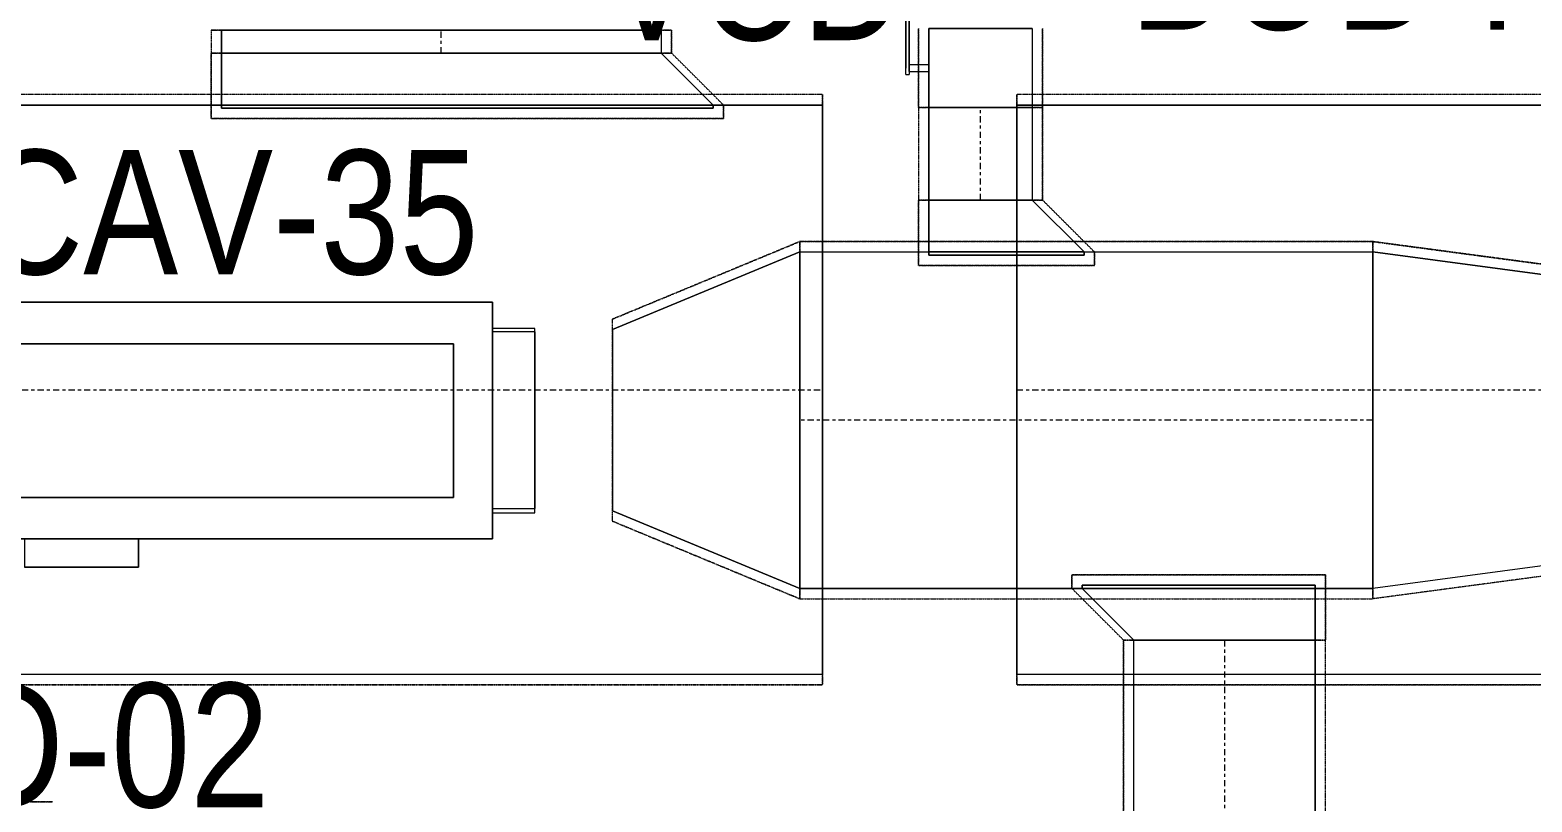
# Model space of a CAD drawing. Header units: inches. Extents: x -83664 to 20107, y -47222 to 19398.
# Drawn here: x -12239 to -9337, y -30310 to -28820 of the extents above; entities that cross this region are included whole.
import ezdxf

# ---------------------------------------------------------------- set-up
doc = ezdxf.new("R2010")
doc.units = ezdxf.units.IN
doc.header["$MEASUREMENT"] = 0
doc.linetypes.add('Center', pattern=[29.999999, 12, -6, 6, -6])
doc.linetypes.add('Hidden 0_50', pattern=[1.0584, 0.5292, -0.5292])
for name, color, linetype, lineweight in [('G-ANNO-TEXT', 7, 'Continuous', 9), ('M-EQPM', 7, 'Continuous', 18), ('M-HVAC-DUCT-CNTR', 7, 'Center', 9), ('M-HVAC-DUCT-IDEN', 7, 'Continuous', 18)]:
    doc.layers.add(name, color=color, linetype=linetype, lineweight=lineweight)
doc.layers.add('M-HVAC-DUCT', color=7, linetype='Continuous', lineweight=9, true_color=0xffe97f)
doc.styles.add('Arial Narrow_21', font='ARIALN.TTF', dxfattribs={"height": 240})

# ---------------------------------------------------------------- blocks, each defined once
blk = doc.blocks.new('M_Rectangular Tap - Beveled - Standard-7236129-FIRST FLOOR AC CONDITIONING LAYOUT - PART A')
at = {"layer": 'M-HVAC-DUCT', "color": 6, "true_color": 0xff00ff}
for p, q in [((0, 275), (-6.096, 275)), ((-6.096, -175), (-6.096, 275)), ((-6.096, 275), (-6.096, -175)), ((-6.096, 275), (0, 275)), ((100, 175), (0, 275)), ((100, 175), (0, 275)), ((100, 175), (100, -175)), ((100, -175), (100, 175)), ((-6.096, -175), (100, -175)), ((100, -175), (-6.096, -175))]:
    blk.add_line(p, q, dxfattribs=at)
blk = doc.blocks.new('M_Rec Tap - Beveled - Standard-8295892-FIRST FLOOR AC CONDITIONING LAYOUT - PART A')
at = {"layer": 'M-HVAC-DUCT', "color": 30, "true_color": 0xff7f00}
for p, q in [((0, 525), (-6.096, 525)), ((-6.096, -425), (-6.096, 525)), ((-6.096, 525), (-6.096, -425)), ((-6.096, 525), (0, 525)), ((100, 425), (0, 525)), ((100, 425), (0, 525)), ((100, 425), (100, -425)), ((100, -425), (100, 425)), ((-6.096, -425), (100, -425)), ((100, -425), (-6.096, -425))]:
    blk.add_line(p, q, dxfattribs=at)
blk = doc.blocks.new('M_Rectangular Tap - Beveled - Standard-7332057-FIRST FLOOR AC CONDITIONING LAYOUT - PART A')
at = {"layer": 'M-HVAC-DUCT', "color": 6, "true_color": 0xff00ff}
for p, q in [((0, 200), (-6.096, 200)), ((-6.096, -100), (-6.096, 200)), ((-6.096, 200), (-6.096, -100)), ((-6.096, 200), (0, 200)), ((100, 100), (0, 200)), ((100, 100), (0, 200)), ((100, 100), (100, -100)), ((100, -100), (100, 100)), ((-6.096, -100), (100, -100)), ((100, -100), (-6.096, -100))]:
    blk.add_line(p, q, dxfattribs=at)
blk = doc.blocks.new('CAV - CAV-35-9301346-FIRST FLOOR AC CONDITIONING LAYOUT - PART A')
at = {"layer": 'M-EQPM'}
for p, q in [((500, 228.5), (-500, 228.5)), ((-500, 228.5), (-500, -228.5)), ((-500, -228.5), (-500, 228.5)), ((-500, 228.5), (500, 228.5)), ((500, -228.5), (500, 228.5)), ((500, 228.5), (500, -228.5)), ((-500, 178), (-581.8, 178)), ((-581.8, 178), (-581.8, -178)), ((-581.8, 178), (-581.8, -178)), ((-500, -178), (-500, 178)), ((-500, -178), (-500, 178)), ((581.8, 178), (500, 178)), ((500, 178), (500, -178)), ((500, 178), (500, -178)), ((581.8, -178), (581.8, 178)), ((581.8, -178), (581.8, 178)), ((-500, 171.3), (-581.8, 171.3)), ((-581.8, -169.7), (-581.8, 171.3)), ((-581.8, -169.7), (-581.8, 171.3)), ((-500, 171.3), (-500, -169.7)), ((-500, 171.3), (-500, -169.7)), ((-425, -148.8), (-425, 148.3)), ((-425, 148.3), (425, 148.3)), ((425, 148.3), (-425, 148.3)), ((-425, 148.3), (-425, -148.8)), ((425, 148.3), (425, -148.8)), ((425, -148.8), (425, 148.3)), ((581.8, 171.3), (500, 171.3)), ((500, -169.7), (500, 171.3)), ((500, -169.7), (500, 171.3)), ((581.8, 171.3), (581.8, -169.7)), ((581.8, 171.3), (581.8, -169.7)), ((-581.8, -169.7), (-500, -169.7)), ((425, -148.8), (-425, -148.8)), ((-425, -148.8), (425, -148.8)), ((500, -169.7), (581.8, -169.7)), ((-581.8, -178), (-500, -178)), ((500, -178), (581.8, -178)), ((-500, -228.5), (500, -228.5)), ((500, -228.5), (-500, -228.5)), ((-183.8, -228.5), (-403.8, -228.5)), ((-403.8, -228.5), (-183.8, -228.5)), ((-403.8, -228.5), (-403.8, -283.2)), ((-403.8, -228.5), (-403.8, -283.2)), ((-183.8, -283.2), (-183.8, -228.5)), ((-183.8, -228.5), (-183.8, -283.2)), ((-183.8, -283.2), (-403.8, -283.2)), ((-403.8, -283.2), (-183.8, -283.2))]:
    blk.add_line(p, q, dxfattribs=at)
blk = doc.blocks.new('M_Rectangular Transition - Length - Standard-8296203-FIRST FLOOR AC CONDITIONING LAYOUT - PART A')
at = {"layer": 'M-HVAC-DUCT', "color": 6, "true_color": 0xff00ff}
for p, q in [((0, 275), (375, 325)), ((0, 275), (375, 325)), ((375, -325), (375, 325)), ((375, 325), (375, -325)), ((0, 275), (0, -275)), ((0, -275), (0, 275)), ((0, -275), (375, -325)), ((375, -325), (0, -275))]:
    blk.add_line(p, q, dxfattribs=at)
blk = doc.blocks.new('M_Rectangular to Round Transition - Angle - 45 Degree-8296201-FIRST FLOOR AC CONDITIONING LAYOUT - PART A')
at = {"layer": 'M-HVAC-DUCT', "color": 6, "true_color": 0xff00ff}
for p, q in [((0, 325), (362.1, 175)), ((362.1, 175), (0, 325)), ((0, 325), (0, -325)), ((0, -325), (0, 325)), ((362.1, 0), (362.1, 175)), ((362.1, 0), (362.1, 175)), ((362.1, -175), (362.1, 0)), ((362.1, -175), (362.1, 0)), ((0, -325), (362.1, -175)), ((362.1, -175), (0, -325))]:
    blk.add_line(p, q, dxfattribs=at)
blk = doc.blocks.new('TEMW-ME-DMP-Volume Control Damper - Standard-V100-FIRST FLOOR AC CONDITIONING LAYOUT - PART A')
at = {"layer": 'M-HVAC-DUCT', "color": 6, "true_color": 0xff00ff}
for p, q in [((-165.1, 138.1), (-165.1, 144.4)), ((-152.4, 144.4), (-165.1, 144.4)), ((-165.1, 138.1), (-152.4, 138.1)), ((0, 144.4), (-152.4, 144.4)), ((-152.4, 144.4), (0, 144.4)), ((0, 138.1), (-152.4, 138.1)), ((-152.4, 138.1), (0, 138.1)), ((-6.3, 100), (-6.3, 138.1)), ((6.4, 138.1), (-6.3, 138.1)), ((6.4, 138.1), (-6.3, 138.1)), ((12.7, 144.4), (0, 144.4)), ((0, 138.1), (12.7, 138.1)), ((6.4, 138.1), (6.4, 100)), ((12.7, 144.4), (12.7, 138.1)), ((-76.2, 100), (-76.2, -100)), ((-76.2, -100), (-76.2, 100)), ((76.2, 100), (-76.2, 100)), ((-76.2, 100), (76.2, 100)), ((-76.2, 100), (76.2, 100)), ((-6.3, 100), (6.4, 100)), ((-6.3, 100), (6.4, 100)), ((76.2, 100), (76.2, -100)), ((76.2, -100), (76.2, 100)), ((-76.2, -100), (76.2, -100)), ((-76.2, -100), (76.2, -100)), ((-76.2, -100), (76.2, -100))]:
    blk.add_line(p, q, dxfattribs=at)
blk = doc.blocks.new('TEMW-SMBZ-HO-BM-HVAC-00002_rvt-1-FIRST FLOOR AC CONDITIONING LAYOUT - PART A')
at = {"layer": 'M-HVAC-DUCT', "color": 30, "linetype": 'Hidden 0_50', "true_color": 0xff7f00}
for p, q in [((140457.2, 69552.4), (139567.2, 69552.4)), ((139567.2, 69552.4), (140457.2, 69552.4)), ((139567.2, 69552.4), (139567.2, 69507.7)), ((139567.2, 69552.4), (139567.2, 69507.7)), ((140457.2, 69507.7), (140457.2, 69552.4)), ((140457.2, 69552.4), (140457.2, 69507.7)), ((139567.2, 69507.7), (140457.2, 69507.7)), ((139567.2, 69381.6), (139567.2, 69507.7)), ((139567.2, 69507.7), (139567.2, 69381.6)), ((140457.2, 69507.7), (139567.2, 69507.7)), ((140457.2, 69507.7), (139567.2, 69507.7)), ((139567.2, 69507.7), (140457.2, 69507.7)), ((140457.2, 69507.7), (140557.2, 69407.7)), ((140557.2, 69407.7), (140457.2, 69507.7)), ((140749, 69427.7), (136952, 69427.7)), ((140749, 69427.7), (136952, 69427.7)), ((140749, 68287.7), (140749, 69427.7)), ((140749, 69427.7), (140749, 68287.7)), ((141124, 68287.7), (141124, 69427.7)), ((141124, 69427.7), (141124, 68287.7)), ((150082.7, 69427.7), (141124, 69427.7)), ((150082.7, 69427.7), (141124, 69427.7)), ((140557.2, 69407.7), (140557.2, 69381.6)), ((140557.2, 69381.6), (140557.2, 69407.7)), ((140557.2, 69381.6), (139567.2, 69381.6)), ((139567.2, 69381.6), (140557.2, 69381.6)), ((136952, 68287.7), (140749, 68287.7)), ((140749, 68287.7), (136952, 68287.7)), ((141124, 68287.7), (150082.7, 68287.7)), ((150082.7, 68287.7), (141124, 68287.7)), ((139217.5, 68061.8), (139196.1, 68061.8)), ((139260.8, 68061.8), (139217.5, 68061.8)), ((139217.5, 68061.8), (139260.8, 68061.8))]:
    blk.add_line(p, q, dxfattribs=at)
at = {"layer": 'M-HVAC-DUCT', "color": 30, "true_color": 0xff7f00}
for p, q in [((139587.2, 69552.4), (140437.2, 69552.4)), ((140437.2, 69552.4), (139587.2, 69552.4)), ((139587.2, 69507.7), (139587.2, 69552.4)), ((139587.2, 69552.4), (139587.2, 69507.7)), ((140437.2, 69552.4), (140437.2, 69507.7)), ((140437.2, 69552.4), (140437.2, 69507.7)), ((139587.2, 69507.7), (140437.2, 69507.7)), ((140437.2, 69507.7), (139587.2, 69507.7)), ((136952, 69407.7), (140749, 69407.7)), ((140749, 69407.7), (136952, 69407.7)), ((139587.2, 69401.6), (139587.2, 69407.7)), ((140537.2, 69407.7), (139587.2, 69407.7)), ((139587.2, 69401.6), (139587.2, 69407.7)), ((140537.2, 69407.7), (139587.2, 69407.7)), ((140537.2, 69401.6), (139587.2, 69401.6)), ((140537.2, 69401.6), (139587.2, 69401.6)), ((140537.2, 69407.7), (140537.2, 69401.6)), ((140537.2, 69407.7), (140537.2, 69401.6)), ((140749, 69407.7), (140749, 68307.7)), ((140749, 68307.7), (140749, 69407.7)), ((141124, 69407.7), (141124, 68307.7)), ((141124, 68307.7), (141124, 69407.7)), ((141124, 69407.7), (150082.7, 69407.7)), ((150082.7, 69407.7), (141124, 69407.7)), ((140749, 68307.7), (136952, 68307.7)), ((140749, 68307.7), (136952, 68307.7)), ((150082.7, 68307.7), (141124, 68307.7)), ((150082.7, 68307.7), (141124, 68307.7))]:
    blk.add_line(p, q, dxfattribs=at)
at = {"layer": 'M-HVAC-DUCT', "color": 6, "linetype": 'Hidden 0_50', "true_color": 0xff00ff}
for p, q in [((140934, 69555.2), (140934, 69402.8)), ((140934, 69402.8), (140934, 69555.2)), ((141174, 69402.8), (141174, 69555.2)), ((141174, 69555.2), (141174, 69402.8)), ((140934, 69402.8), (141174, 69402.8)), ((141174, 69402.8), (140934, 69402.8)), ((141174, 69402.8), (140934, 69402.8)), ((140934, 69402.8), (141174, 69402.8)), ((140934, 69402.8), (140934, 69224)), ((140934, 69402.8), (140934, 69224)), ((141174, 69224), (141174, 69402.8)), ((141174, 69402.8), (141174, 69224)), ((140934, 69224), (141174, 69224)), ((140934, 69097.9), (140934, 69224)), ((140934, 69224), (140934, 69097.9)), ((141174, 69224), (140934, 69224)), ((141174, 69224), (140934, 69224)), ((140934, 69224), (141174, 69224)), ((141174, 69224), (141274, 69124)), ((141274, 69124), (141174, 69224)), ((140704.8, 69144), (140342.6, 68994)), ((140342.6, 68994), (140704.8, 69144)), ((140704.8, 69144), (140704.8, 68454)), ((140704.8, 68454), (140704.8, 69144)), ((141811.8, 69144), (140704.8, 69144)), ((140704.8, 69144), (141811.8, 69144)), ((140704.8, 69144), (140704.8, 68454)), ((140704.8, 68454), (140704.8, 69144)), ((141811.8, 69144), (141811.8, 68454)), ((141811.8, 68454), (141811.8, 69144)), ((142186.8, 69094), (141811.8, 69144)), ((141811.8, 69144), (142186.8, 69094)), ((141811.8, 69144), (141811.8, 68454)), ((141811.8, 68454), (141811.8, 69144)), ((141274, 69097.9), (140934, 69097.9)), ((140934, 69097.9), (141274, 69097.9)), ((141274, 69124), (141274, 69097.9)), ((141274, 69097.9), (141274, 69124)), ((140342.6, 68994), (140342.6, 68799)), ((140342.6, 68994), (140342.6, 68799)), ((140342.6, 68799), (140342.6, 68604)), ((140342.6, 68799), (140342.6, 68604)), ((140704.8, 68454), (140342.6, 68604)), ((140342.6, 68604), (140704.8, 68454)), ((141230.6, 68474), (141230.6, 68500.1)), ((141230.6, 68500.1), (141720.6, 68500.1)), ((141720.6, 68500.1), (141230.6, 68500.1)), ((141230.6, 68500.1), (141230.6, 68474)), ((141720.6, 68500.1), (141720.6, 68374)), ((141720.6, 68374), (141720.6, 68500.1)), ((142186.8, 68504), (141811.8, 68454)), ((142186.8, 68504), (141811.8, 68454)), ((141330.6, 68374), (141230.6, 68474)), ((141230.6, 68474), (141330.6, 68374)), ((140704.8, 68454), (141811.8, 68454)), ((140704.8, 68454), (141811.8, 68454)), ((141720.6, 68374), (141330.6, 68374)), ((141330.6, 68374), (141720.6, 68374)), ((141330.6, 68374), (141720.6, 68374)), ((141720.6, 68374), (141330.6, 68374)), ((141330.6, 68374), (141330.6, 67868.1)), ((141330.6, 67868.1), (141330.6, 68374)), ((141720.6, 67868.1), (141720.6, 68374)), ((141720.6, 67868.1), (141720.6, 68374))]:
    blk.add_line(p, q, dxfattribs=at)
at = {"layer": 'M-HVAC-DUCT', "color": 6, "true_color": 0xff00ff}
for p, q in [((140954, 69402.8), (141154, 69402.8)), ((141154, 69402.8), (140954, 69402.8)), ((140954, 69224), (140954, 69402.8)), ((140954, 69402.8), (140954, 69224)), ((141154, 69402.8), (141154, 69224)), ((141154, 69402.8), (141154, 69224)), ((140954, 69224), (141154, 69224)), ((141154, 69224), (140954, 69224)), ((140704.8, 68474), (140704.8, 69124)), ((140704.8, 69124), (140704.8, 68474)), ((140704.8, 69124), (141811.8, 69124)), ((140704.8, 69124), (141811.8, 69124)), ((140954, 69117.9), (140954, 69124)), ((141254, 69124), (140954, 69124)), ((141254, 69124), (140954, 69124)), ((140954, 69124), (140954, 69117.9)), ((141254, 69117.9), (140954, 69117.9)), ((140954, 69117.9), (141254, 69117.9)), ((141254, 69124), (141254, 69117.9)), ((141254, 69117.9), (141254, 69124)), ((141811.8, 68474), (141811.8, 69124)), ((141811.8, 69124), (141811.8, 68474)), ((141811.8, 68474), (140704.8, 68474)), ((140704.8, 68474), (141811.8, 68474)), ((141250.6, 68474), (141250.6, 68480.1)), ((141250.6, 68480.1), (141700.6, 68480.1)), ((141700.6, 68480.1), (141250.6, 68480.1)), ((141250.6, 68480.1), (141250.6, 68474)), ((141250.6, 68474), (141700.6, 68474)), ((141250.6, 68474), (141700.6, 68474)), ((141700.6, 68480.1), (141700.6, 68474)), ((141700.6, 68474), (141700.6, 68480.1)), ((141700.6, 68374), (141350.6, 68374)), ((141350.6, 68374), (141700.6, 68374)), ((141350.6, 67868.1), (141350.6, 68374)), ((141350.6, 67868.1), (141350.6, 68374)), ((141700.6, 68374), (141700.6, 67868.1)), ((141700.6, 67868.1), (141700.6, 68374))]:
    blk.add_line(p, q, dxfattribs=at)
at = {"layer": 'M-HVAC-DUCT-CNTR', "color": 30, "true_color": 0xff7f00}
for p, q in [((140012.2, 69507.7), (140012.2, 69552.4)), ((136952, 68857.7), (140749, 68857.7)), ((141124, 68857.7), (150082.7, 68857.7))]:
    blk.add_line(p, q, dxfattribs=at)
at = {"layer": 'M-HVAC-DUCT-CNTR', "color": 6, "true_color": 0xff00ff}
for p, q in [((141054, 69224), (141054, 69402.8)), ((141811.8, 68799), (140704.8, 68799)), ((141525.6, 68374), (141525.6, 67868.1))]:
    blk.add_line(p, q, dxfattribs=at)
at = {"layer": 'M-EQPM', "color": 6, "linetype": 'Hidden 0_50', "lineweight": 9, "true_color": 0xff00ff}
blk.add_blockref('CAV - CAV-35-9301346-FIRST FLOOR AC CONDITIONING LAYOUT - PART A', (139610.8, 68798.2), dxfattribs=at)
at = {"layer": 'M-HVAC-DUCT', "color": 6, "linetype": 'Hidden 0_50', "lineweight": 9, "true_color": 0xff00ff, "extrusion": (0, 0, -1)}
for name, p, rotation in [('TEMW-ME-DMP-Volume Control Damper - Standard-V100-FIRST FLOOR AC CONDITIONING LAYOUT - PART A', (-141054, 69479), 270), ('M_Rec Tap - Beveled - Standard-8295892-FIRST FLOOR AC CONDITIONING LAYOUT - PART A', (-140012.2, 69407.7), 90), ('M_Rectangular Tap - Beveled - Standard-7332057-FIRST FLOOR AC CONDITIONING LAYOUT - PART A', (-141054, 69124), 90), ('M_Rectangular Tap - Beveled - Standard-7236129-FIRST FLOOR AC CONDITIONING LAYOUT - PART A', (-141525.6, 68474), 270)]:
    blk.add_blockref(name, p, dxfattribs=dict(at, rotation=rotation))
at = {"layer": 'M-HVAC-DUCT', "color": 6, "linetype": 'Hidden 0_50', "lineweight": 9, "true_color": 0xff00ff, "rotation": 180}
for name, p in [('M_Rectangular to Round Transition - Angle - 45 Degree-8296201-FIRST FLOOR AC CONDITIONING LAYOUT - PART A', (140704.8, 68799)), ('M_Rectangular Transition - Length - Standard-8296203-FIRST FLOOR AC CONDITIONING LAYOUT - PART A', (142186.8, 68799))]:
    blk.add_blockref(name, p, dxfattribs=at)
blk = doc.blocks.new('TEMW-SMBZ-HO-BM-HVAC-00002_rvt-2-FIRST FLOOR AC CONDITIONING LAYOUT - PART A')
at = {"layer": 'M-HVAC-DUCT', "color": 30, "linetype": 'Hidden 0_50', "true_color": 0xff7f00}
for p, q in [((140457.2, 69552.4), (139567.2, 69552.4)), ((139567.2, 69552.4), (140457.2, 69552.4)), ((139567.2, 69552.4), (139567.2, 69507.7)), ((139567.2, 69552.4), (139567.2, 69507.7)), ((140457.2, 69507.7), (140457.2, 69552.4)), ((140457.2, 69552.4), (140457.2, 69507.7)), ((139567.2, 69507.7), (140457.2, 69507.7)), ((139567.2, 69381.6), (139567.2, 69507.7)), ((139567.2, 69507.7), (139567.2, 69381.6)), ((140457.2, 69507.7), (139567.2, 69507.7)), ((140457.2, 69507.7), (139567.2, 69507.7)), ((139567.2, 69507.7), (140457.2, 69507.7)), ((140457.2, 69507.7), (140557.2, 69407.7)), ((140557.2, 69407.7), (140457.2, 69507.7)), ((140749, 69427.7), (136952, 69427.7)), ((140749, 69427.7), (136952, 69427.7)), ((140749, 68287.7), (140749, 69427.7)), ((140749, 69427.7), (140749, 68287.7)), ((141124, 68287.7), (141124, 69427.7)), ((141124, 69427.7), (141124, 68287.7)), ((150082.7, 69427.7), (141124, 69427.7)), ((150082.7, 69427.7), (141124, 69427.7)), ((140557.2, 69407.7), (140557.2, 69381.6)), ((140557.2, 69381.6), (140557.2, 69407.7)), ((140557.2, 69381.6), (139567.2, 69381.6)), ((139567.2, 69381.6), (140557.2, 69381.6)), ((136952, 68287.7), (140749, 68287.7)), ((140749, 68287.7), (136952, 68287.7)), ((141124, 68287.7), (150082.7, 68287.7)), ((150082.7, 68287.7), (141124, 68287.7)), ((139217.5, 68061.8), (139196.1, 68061.8)), ((139260.8, 68061.8), (139217.5, 68061.8)), ((139217.5, 68061.8), (139260.8, 68061.8))]:
    blk.add_line(p, q, dxfattribs=at)
at = {"layer": 'M-HVAC-DUCT', "color": 30, "true_color": 0xff7f00}
for p, q in [((139587.2, 69552.4), (140437.2, 69552.4)), ((140437.2, 69552.4), (139587.2, 69552.4)), ((139587.2, 69507.7), (139587.2, 69552.4)), ((139587.2, 69552.4), (139587.2, 69507.7)), ((140437.2, 69552.4), (140437.2, 69507.7)), ((140437.2, 69552.4), (140437.2, 69507.7)), ((139587.2, 69507.7), (140437.2, 69507.7)), ((140437.2, 69507.7), (139587.2, 69507.7)), ((136952, 69407.7), (140749, 69407.7)), ((140749, 69407.7), (136952, 69407.7)), ((139587.2, 69401.6), (139587.2, 69407.7)), ((140537.2, 69407.7), (139587.2, 69407.7)), ((139587.2, 69401.6), (139587.2, 69407.7)), ((140537.2, 69407.7), (139587.2, 69407.7)), ((140537.2, 69401.6), (139587.2, 69401.6)), ((140537.2, 69401.6), (139587.2, 69401.6)), ((140537.2, 69407.7), (140537.2, 69401.6)), ((140537.2, 69407.7), (140537.2, 69401.6)), ((140749, 69407.7), (140749, 68307.7)), ((140749, 68307.7), (140749, 69407.7)), ((141124, 69407.7), (141124, 68307.7)), ((141124, 68307.7), (141124, 69407.7)), ((141124, 69407.7), (150082.7, 69407.7)), ((150082.7, 69407.7), (141124, 69407.7)), ((140749, 68307.7), (136952, 68307.7)), ((140749, 68307.7), (136952, 68307.7)), ((150082.7, 68307.7), (141124, 68307.7)), ((150082.7, 68307.7), (141124, 68307.7))]:
    blk.add_line(p, q, dxfattribs=at)
at = {"layer": 'M-HVAC-DUCT', "color": 6, "linetype": 'Hidden 0_50', "true_color": 0xff00ff}
for p, q in [((140934, 69555.2), (140934, 69402.8)), ((140934, 69402.8), (140934, 69555.2)), ((141174, 69402.8), (141174, 69555.2)), ((141174, 69555.2), (141174, 69402.8)), ((140934, 69402.8), (141174, 69402.8)), ((141174, 69402.8), (140934, 69402.8)), ((141174, 69402.8), (140934, 69402.8)), ((140934, 69402.8), (141174, 69402.8)), ((140934, 69402.8), (140934, 69224)), ((140934, 69402.8), (140934, 69224)), ((141174, 69224), (141174, 69402.8)), ((141174, 69402.8), (141174, 69224)), ((140934, 69224), (141174, 69224)), ((140934, 69097.9), (140934, 69224)), ((140934, 69224), (140934, 69097.9)), ((141174, 69224), (140934, 69224)), ((141174, 69224), (140934, 69224)), ((140934, 69224), (141174, 69224)), ((141174, 69224), (141274, 69124)), ((141274, 69124), (141174, 69224)), ((140704.8, 69144), (140342.6, 68994)), ((140342.6, 68994), (140704.8, 69144)), ((140704.8, 69144), (140704.8, 68454)), ((140704.8, 68454), (140704.8, 69144)), ((141811.8, 69144), (140704.8, 69144)), ((140704.8, 69144), (141811.8, 69144)), ((140704.8, 69144), (140704.8, 68454)), ((140704.8, 68454), (140704.8, 69144)), ((141811.8, 69144), (141811.8, 68454)), ((141811.8, 68454), (141811.8, 69144)), ((142186.8, 69094), (141811.8, 69144)), ((141811.8, 69144), (142186.8, 69094)), ((141811.8, 69144), (141811.8, 68454)), ((141811.8, 68454), (141811.8, 69144)), ((141274, 69097.9), (140934, 69097.9)), ((140934, 69097.9), (141274, 69097.9)), ((141274, 69124), (141274, 69097.9)), ((141274, 69097.9), (141274, 69124)), ((140342.6, 68994), (140342.6, 68799)), ((140342.6, 68994), (140342.6, 68799)), ((140342.6, 68799), (140342.6, 68604)), ((140342.6, 68799), (140342.6, 68604)), ((140704.8, 68454), (140342.6, 68604)), ((140342.6, 68604), (140704.8, 68454)), ((141230.6, 68474), (141230.6, 68500.1)), ((141230.6, 68500.1), (141720.6, 68500.1)), ((141720.6, 68500.1), (141230.6, 68500.1)), ((141230.6, 68500.1), (141230.6, 68474)), ((141720.6, 68500.1), (141720.6, 68374)), ((141720.6, 68374), (141720.6, 68500.1)), ((142186.8, 68504), (141811.8, 68454)), ((142186.8, 68504), (141811.8, 68454)), ((141330.6, 68374), (141230.6, 68474)), ((141230.6, 68474), (141330.6, 68374)), ((140704.8, 68454), (141811.8, 68454)), ((140704.8, 68454), (141811.8, 68454)), ((141720.6, 68374), (141330.6, 68374)), ((141330.6, 68374), (141720.6, 68374)), ((141330.6, 68374), (141720.6, 68374)), ((141720.6, 68374), (141330.6, 68374)), ((141330.6, 68374), (141330.6, 67868.1)), ((141330.6, 67868.1), (141330.6, 68374)), ((141720.6, 67868.1), (141720.6, 68374)), ((141720.6, 67868.1), (141720.6, 68374))]:
    blk.add_line(p, q, dxfattribs=at)
at = {"layer": 'M-HVAC-DUCT', "color": 6, "true_color": 0xff00ff}
for p, q in [((140954, 69402.8), (141154, 69402.8)), ((141154, 69402.8), (140954, 69402.8)), ((140954, 69224), (140954, 69402.8)), ((140954, 69402.8), (140954, 69224)), ((141154, 69402.8), (141154, 69224)), ((141154, 69402.8), (141154, 69224)), ((140954, 69224), (141154, 69224)), ((141154, 69224), (140954, 69224)), ((140704.8, 68474), (140704.8, 69124)), ((140704.8, 69124), (140704.8, 68474)), ((140704.8, 69124), (141811.8, 69124)), ((140704.8, 69124), (141811.8, 69124)), ((140954, 69117.9), (140954, 69124)), ((141254, 69124), (140954, 69124)), ((141254, 69124), (140954, 69124)), ((140954, 69124), (140954, 69117.9)), ((141254, 69117.9), (140954, 69117.9)), ((140954, 69117.9), (141254, 69117.9)), ((141254, 69124), (141254, 69117.9)), ((141254, 69117.9), (141254, 69124)), ((141811.8, 68474), (141811.8, 69124)), ((141811.8, 69124), (141811.8, 68474)), ((141811.8, 68474), (140704.8, 68474)), ((140704.8, 68474), (141811.8, 68474)), ((141250.6, 68474), (141250.6, 68480.1)), ((141250.6, 68480.1), (141700.6, 68480.1)), ((141700.6, 68480.1), (141250.6, 68480.1)), ((141250.6, 68480.1), (141250.6, 68474)), ((141250.6, 68474), (141700.6, 68474)), ((141250.6, 68474), (141700.6, 68474)), ((141700.6, 68480.1), (141700.6, 68474)), ((141700.6, 68474), (141700.6, 68480.1)), ((141700.6, 68374), (141350.6, 68374)), ((141350.6, 68374), (141700.6, 68374)), ((141350.6, 67868.1), (141350.6, 68374)), ((141350.6, 67868.1), (141350.6, 68374)), ((141700.6, 68374), (141700.6, 67868.1)), ((141700.6, 67868.1), (141700.6, 68374))]:
    blk.add_line(p, q, dxfattribs=at)
at = {"layer": 'M-HVAC-DUCT-CNTR', "color": 30, "true_color": 0xff7f00}
for p, q in [((140012.2, 69507.7), (140012.2, 69552.4)), ((136952, 68857.7), (140749, 68857.7)), ((141124, 68857.7), (150082.7, 68857.7))]:
    blk.add_line(p, q, dxfattribs=at)
at = {"layer": 'M-HVAC-DUCT-CNTR', "color": 6, "true_color": 0xff00ff}
for p, q in [((141054, 69224), (141054, 69402.8)), ((141811.8, 68799), (140704.8, 68799)), ((141525.6, 68374), (141525.6, 67868.1))]:
    blk.add_line(p, q, dxfattribs=at)
at = {"layer": 'M-EQPM', "color": 6, "linetype": 'Hidden 0_50', "lineweight": 9, "true_color": 0xff00ff}
blk.add_blockref('CAV - CAV-35-9301346-FIRST FLOOR AC CONDITIONING LAYOUT - PART A', (139610.8, 68798.2), dxfattribs=at)
at = {"layer": 'M-HVAC-DUCT', "color": 6, "linetype": 'Hidden 0_50', "lineweight": 9, "true_color": 0xff00ff, "extrusion": (0, 0, -1)}
for name, p, rotation in [('TEMW-ME-DMP-Volume Control Damper - Standard-V100-FIRST FLOOR AC CONDITIONING LAYOUT - PART A', (-141054, 69479), 270), ('M_Rec Tap - Beveled - Standard-8295892-FIRST FLOOR AC CONDITIONING LAYOUT - PART A', (-140012.2, 69407.7), 90), ('M_Rectangular Tap - Beveled - Standard-7332057-FIRST FLOOR AC CONDITIONING LAYOUT - PART A', (-141054, 69124), 90), ('M_Rectangular Tap - Beveled - Standard-7236129-FIRST FLOOR AC CONDITIONING LAYOUT - PART A', (-141525.6, 68474), 270)]:
    blk.add_blockref(name, p, dxfattribs=dict(at, rotation=rotation))
at = {"layer": 'M-HVAC-DUCT', "color": 6, "linetype": 'Hidden 0_50', "lineweight": 9, "true_color": 0xff00ff, "rotation": 180}
for name, p in [('M_Rectangular to Round Transition - Angle - 45 Degree-8296201-FIRST FLOOR AC CONDITIONING LAYOUT - PART A', (140704.8, 68799)), ('M_Rectangular Transition - Length - Standard-8296203-FIRST FLOOR AC CONDITIONING LAYOUT - PART A', (142186.8, 68799))]:
    blk.add_blockref(name, p, dxfattribs=at)

msp = doc.modelspace()

# ---------------------------------------------------------------- block references
at = {"lineweight": 5}
for name in ['TEMW-SMBZ-HO-BM-HVAC-00002_rvt-1-FIRST FLOOR AC CONDITIONING LAYOUT - PART A', 'TEMW-SMBZ-HO-BM-HVAC-00002_rvt-2-FIRST FLOOR AC CONDITIONING LAYOUT - PART A']:
    msp.add_blockref(name, (-151456.7, -98372.2), dxfattribs=at)

# ---------------------------------------------------------------- texts
at = {"layer": 'G-ANNO-TEXT', "char_height": 240, "attachment_point": 1, "style": 'Arial Narrow_21'}
for s, insert, width in [('VCD', (-11129.6, -28599.3), 733.544), ('CAV-35', (-12334.7, -29051.3), 1214.557), ('SD-02', (-12555.7, -30080.6), 986.076)]:
    msp.add_mtext(s, dxfattribs=dict(at, insert=insert, width=width))
at = {"layer": 'M-HVAC-DUCT-IDEN', "lineweight": 9, "insert": (-10114.8, -28579), "char_height": 240, "width": 1803.797, "attachment_point": 1, "style": 'Arial Narrow_21'}
msp.add_mtext('BOD : 3445', dxfattribs=at)

doc.saveas('drawing.dxf')
